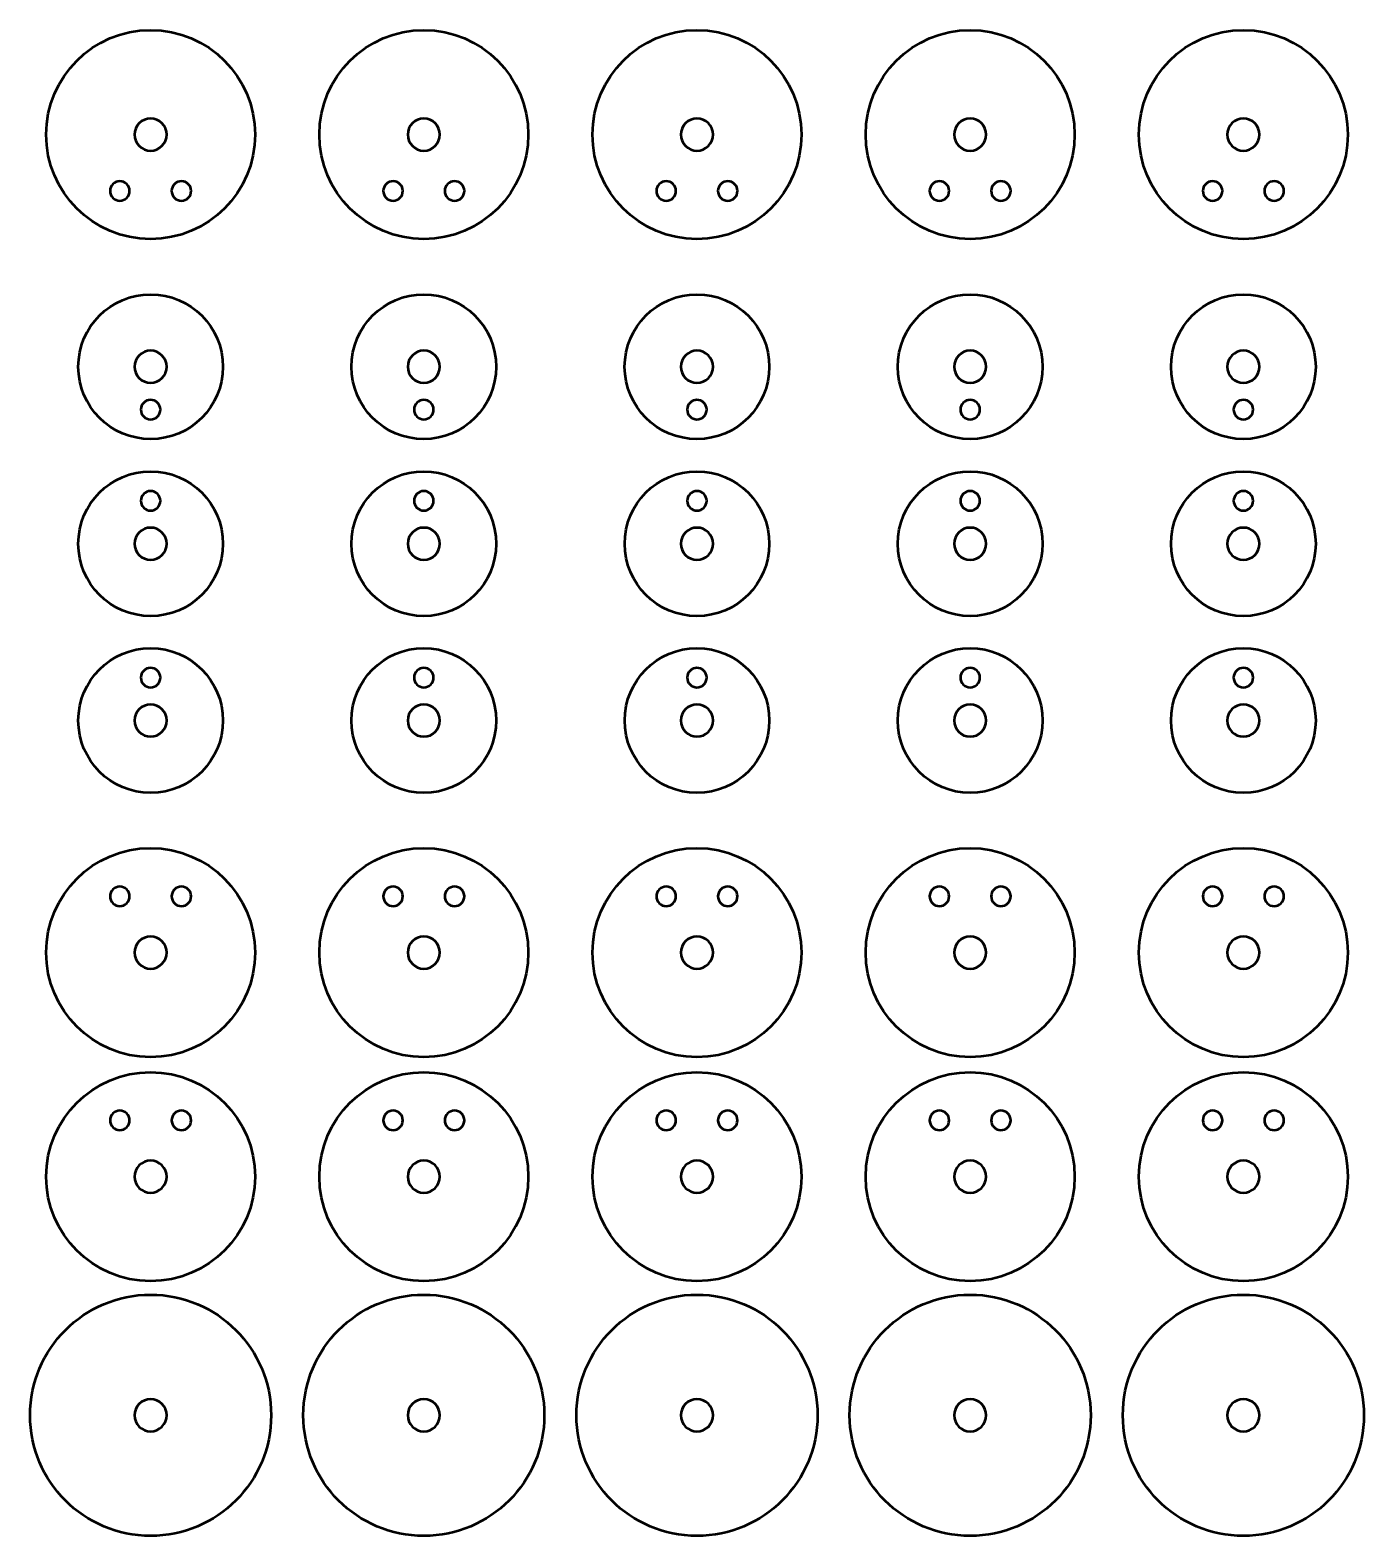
# Model space of a CAD drawing. Header units: inches. Extents: x 1117 to 1992, y -2324 to -585.
# Drawn here: x 1619.5 to 1702.5, y -1259.5 to -1165.9 of the extents above; entities that cross this region are included whole.
import ezdxf

# ---------------------------------------------------------------- set-up
doc = ezdxf.new("R2010")
doc.units = ezdxf.units.IN
doc.header["$MEASUREMENT"] = 0
doc.layers.add('Layer 1', color=7, linetype='Continuous')

# ---------------------------------------------------------------- blocks, each defined once
blk = doc.blocks.new('block 133')
at = {"layer": 'Layer 1', "color": 18, "lineweight": 50, "true_color": 0x010101}
for points in [[(1690.524, -1208.793), (1690.524, -1211.279), (1692.539, -1213.294), (1695.024, -1213.294), (1697.51, -1213.294), (1699.525, -1211.279), (1699.525, -1208.793), (1699.525, -1206.308), (1697.51, -1204.293), (1695.024, -1204.293), (1692.538, -1204.293), (1690.524, -1206.308), (1690.524, -1208.793)], [(1694.024, -1208.793), (1694.024, -1208.241), (1694.472, -1207.793), (1695.024, -1207.793), (1695.577, -1207.793), (1696.024, -1208.241), (1696.024, -1208.793), (1696.024, -1209.346), (1695.577, -1209.794), (1695.024, -1209.794), (1694.472, -1209.794), (1694.024, -1209.346), (1694.024, -1208.793)]]:
    blk.add_open_spline(points, degree=3, knots=[0, 0, 0, 0, 1, 1, 1, 2, 2, 2, 3, 3, 3, 4, 4, 4, 4], dxfattribs=at)
at = {"layer": 'Layer 1', "color": 240, "lineweight": 50, "true_color": 0xec2227}
blk.add_open_spline([(1695.025, -1205.518), (1695.36, -1205.518), (1695.632, -1205.79), (1695.632, -1206.126), (1695.632, -1206.461), (1695.36, -1206.733), (1695.025, -1206.733), (1694.689, -1206.733), (1694.417, -1206.461), (1694.417, -1206.126), (1694.417, -1205.79), (1694.689, -1205.518), (1695.025, -1205.518)], degree=3, knots=[0, 0, 0, 0, 1, 1, 1, 2, 2, 2, 3, 3, 3, 4, 4, 4, 4], dxfattribs=at)
blk = doc.blocks.new('block 134')
at = {"layer": 'Layer 1', "color": 18, "lineweight": 50, "true_color": 0x010101}
for points in [[(1690.524, -1197.798), (1690.524, -1200.284), (1692.539, -1202.298), (1695.024, -1202.298), (1697.51, -1202.298), (1699.525, -1200.284), (1699.525, -1197.798), (1699.525, -1195.313), (1697.51, -1193.298), (1695.024, -1193.298), (1692.538, -1193.298), (1690.524, -1195.313), (1690.524, -1197.798)], [(1694.024, -1197.798), (1694.024, -1197.246), (1694.472, -1196.799), (1695.024, -1196.799), (1695.577, -1196.799), (1696.024, -1197.246), (1696.024, -1197.798), (1696.024, -1198.351), (1695.577, -1198.798), (1695.024, -1198.798), (1694.472, -1198.799), (1694.024, -1198.351), (1694.024, -1197.798)]]:
    blk.add_open_spline(points, degree=3, knots=[0, 0, 0, 0, 1, 1, 1, 2, 2, 2, 3, 3, 3, 4, 4, 4, 4], dxfattribs=at)
at = {"layer": 'Layer 1', "color": 240, "lineweight": 50, "true_color": 0xec2227}
blk.add_open_spline([(1695.025, -1194.523), (1695.36, -1194.523), (1695.632, -1194.795), (1695.632, -1195.131), (1695.632, -1195.466), (1695.36, -1195.738), (1695.025, -1195.738), (1694.689, -1195.738), (1694.417, -1195.466), (1694.417, -1195.131), (1694.417, -1194.795), (1694.689, -1194.523), (1695.025, -1194.523)], degree=3, knots=[0, 0, 0, 0, 1, 1, 1, 2, 2, 2, 3, 3, 3, 4, 4, 4, 4], dxfattribs=at)
blk = doc.blocks.new('block 135')
at = {"layer": 'Layer 1', "color": 18, "lineweight": 50, "true_color": 0x010101}
for points in [[(1688.524, -1223.231), (1688.524, -1226.821), (1691.434, -1229.731), (1695.024, -1229.731), (1698.614, -1229.731), (1701.525, -1226.821), (1701.525, -1223.231), (1701.525, -1219.641), (1698.614, -1216.731), (1695.024, -1216.731), (1691.434, -1216.731), (1688.524, -1219.641), (1688.524, -1223.231)], [(1694.024, -1223.231), (1694.024, -1222.679), (1694.472, -1222.231), (1695.024, -1222.231), (1695.577, -1222.231), (1696.024, -1222.679), (1696.024, -1223.231), (1696.024, -1223.783), (1695.577, -1224.231), (1695.024, -1224.231), (1694.472, -1224.231), (1694.024, -1223.783), (1694.024, -1223.231)]]:
    blk.add_open_spline(points, degree=3, knots=[0, 0, 0, 0, 1, 1, 1, 2, 2, 2, 3, 3, 3, 4, 4, 4, 4], dxfattribs=at)
at = {"layer": 'Layer 1', "color": 240, "lineweight": 50, "true_color": 0xec2227}
for points in [[(1693.11, -1219.122), (1693.446, -1219.122), (1693.717, -1219.394), (1693.717, -1219.729), (1693.717, -1220.065), (1693.446, -1220.337), (1693.11, -1220.337), (1692.775, -1220.337), (1692.503, -1220.065), (1692.503, -1219.729), (1692.503, -1219.394), (1692.775, -1219.122), (1693.11, -1219.122)], [(1696.939, -1219.122), (1697.274, -1219.122), (1697.546, -1219.394), (1697.546, -1219.729), (1697.546, -1220.065), (1697.274, -1220.337), (1696.939, -1220.337), (1696.603, -1220.337), (1696.331, -1220.065), (1696.331, -1219.729), (1696.331, -1219.394), (1696.603, -1219.122), (1696.939, -1219.122)]]:
    blk.add_open_spline(points, degree=3, knots=[0, 0, 0, 0, 1, 1, 1, 2, 2, 2, 3, 3, 3, 4, 4, 4, 4], dxfattribs=at)
blk = doc.blocks.new('block 136')
at = {"layer": 'Layer 1', "color": 18, "lineweight": 50, "true_color": 0x010101}
for points in [[(1688.524, -1237.166), (1688.524, -1240.756), (1691.434, -1243.666), (1695.024, -1243.666), (1698.614, -1243.666), (1701.525, -1240.756), (1701.525, -1237.166), (1701.525, -1233.576), (1698.614, -1230.665), (1695.024, -1230.665), (1691.434, -1230.665), (1688.524, -1233.576), (1688.524, -1237.166)], [(1694.024, -1237.166), (1694.024, -1236.614), (1694.472, -1236.166), (1695.024, -1236.166), (1695.577, -1236.166), (1696.024, -1236.614), (1696.024, -1237.166), (1696.024, -1237.718), (1695.577, -1238.166), (1695.024, -1238.166), (1694.472, -1238.166), (1694.024, -1237.718), (1694.024, -1237.166)]]:
    blk.add_open_spline(points, degree=3, knots=[0, 0, 0, 0, 1, 1, 1, 2, 2, 2, 3, 3, 3, 4, 4, 4, 4], dxfattribs=at)
at = {"layer": 'Layer 1', "color": 240, "lineweight": 50, "true_color": 0xec2227}
for points in [[(1693.11, -1233.057), (1693.446, -1233.057), (1693.717, -1233.329), (1693.717, -1233.664), (1693.717, -1233.999), (1693.446, -1234.272), (1693.11, -1234.272), (1692.775, -1234.272), (1692.503, -1233.999), (1692.503, -1233.664), (1692.503, -1233.329), (1692.775, -1233.057), (1693.11, -1233.057)], [(1696.939, -1233.057), (1697.274, -1233.057), (1697.546, -1233.329), (1697.546, -1233.664), (1697.546, -1233.999), (1697.274, -1234.272), (1696.939, -1234.272), (1696.603, -1234.272), (1696.331, -1233.999), (1696.331, -1233.664), (1696.331, -1233.329), (1696.603, -1233.057), (1696.939, -1233.057)]]:
    blk.add_open_spline(points, degree=3, knots=[0, 0, 0, 0, 1, 1, 1, 2, 2, 2, 3, 3, 3, 4, 4, 4, 4], dxfattribs=at)
blk = doc.blocks.new('block 137')
at = {"layer": 'Layer 1', "color": 18, "lineweight": 50, "true_color": 0x010101}
for points in [[(1695.024, -1191.289), (1697.51, -1191.289), (1699.525, -1189.275), (1699.525, -1186.789), (1699.525, -1184.303), (1697.51, -1182.289), (1695.024, -1182.289), (1692.538, -1182.289), (1690.524, -1184.303), (1690.524, -1186.789), (1690.524, -1189.275), (1692.538, -1191.289), (1695.024, -1191.289)], [(1695.024, -1185.788), (1695.577, -1185.788), (1696.024, -1186.237), (1696.024, -1186.789), (1696.024, -1187.341), (1695.577, -1187.788), (1695.024, -1187.788), (1694.472, -1187.788), (1694.024, -1187.341), (1694.024, -1186.789), (1694.024, -1186.237), (1694.472, -1185.788), (1695.024, -1185.788)]]:
    blk.add_open_spline(points, degree=3, knots=[0, 0, 0, 0, 1, 1, 1, 2, 2, 2, 3, 3, 3, 4, 4, 4, 4], dxfattribs=at)
at = {"layer": 'Layer 1', "color": 240, "lineweight": 50, "true_color": 0xec2227}
blk.add_open_spline([(1695.025, -1188.849), (1695.36, -1188.849), (1695.632, -1189.121), (1695.632, -1189.456), (1695.632, -1189.792), (1695.36, -1190.063), (1695.025, -1190.063), (1694.689, -1190.063), (1694.417, -1189.792), (1694.417, -1189.456), (1694.417, -1189.121), (1694.689, -1188.849), (1695.025, -1188.849)], degree=3, knots=[0, 0, 0, 0, 1, 1, 1, 2, 2, 2, 3, 3, 3, 4, 4, 4, 4], dxfattribs=at)
blk = doc.blocks.new('block 138')
at = {"layer": 'Layer 1', "color": 18, "lineweight": 50, "true_color": 0x010101}
for points in [[(1695.024, -1178.851), (1698.614, -1178.851), (1701.525, -1175.942), (1701.525, -1172.351), (1701.525, -1168.761), (1698.614, -1165.851), (1695.024, -1165.851), (1691.434, -1165.851), (1688.524, -1168.762), (1688.524, -1172.351), (1688.524, -1175.942), (1691.434, -1178.851), (1695.024, -1178.851)], [(1695.024, -1171.351), (1695.577, -1171.351), (1696.024, -1171.799), (1696.024, -1172.351), (1696.024, -1172.903), (1695.577, -1173.351), (1695.024, -1173.351), (1694.472, -1173.351), (1694.024, -1172.903), (1694.024, -1172.351), (1694.024, -1171.799), (1694.472, -1171.351), (1695.024, -1171.351)]]:
    blk.add_open_spline(points, degree=3, knots=[0, 0, 0, 0, 1, 1, 1, 2, 2, 2, 3, 3, 3, 4, 4, 4, 4], dxfattribs=at)
at = {"layer": 'Layer 1', "color": 240, "lineweight": 50, "true_color": 0xec2227}
for points in [[(1693.11, -1175.245), (1693.446, -1175.245), (1693.717, -1175.517), (1693.717, -1175.852), (1693.717, -1176.188), (1693.446, -1176.46), (1693.11, -1176.46), (1692.775, -1176.46), (1692.503, -1176.188), (1692.503, -1175.852), (1692.503, -1175.517), (1692.775, -1175.245), (1693.11, -1175.245)], [(1696.939, -1175.245), (1697.274, -1175.245), (1697.546, -1175.517), (1697.546, -1175.852), (1697.546, -1176.188), (1697.274, -1176.46), (1696.939, -1176.46), (1696.603, -1176.46), (1696.331, -1176.188), (1696.331, -1175.852), (1696.331, -1175.517), (1696.603, -1175.245), (1696.939, -1175.245)]]:
    blk.add_open_spline(points, degree=3, knots=[0, 0, 0, 0, 1, 1, 1, 2, 2, 2, 3, 3, 3, 4, 4, 4, 4], dxfattribs=at)
blk = doc.blocks.new('block 140')
at = {"layer": 'Layer 1', "color": 18, "lineweight": 50, "true_color": 0x010101}
for points in [[(1673.524, -1208.793), (1673.524, -1211.279), (1675.539, -1213.294), (1678.024, -1213.294), (1680.51, -1213.294), (1682.525, -1211.279), (1682.525, -1208.793), (1682.525, -1206.308), (1680.51, -1204.293), (1678.024, -1204.293), (1675.539, -1204.293), (1673.524, -1206.308), (1673.524, -1208.793)], [(1677.024, -1208.793), (1677.024, -1208.241), (1677.471, -1207.793), (1678.024, -1207.793), (1678.577, -1207.793), (1679.024, -1208.241), (1679.024, -1208.793), (1679.024, -1209.346), (1678.577, -1209.794), (1678.024, -1209.794), (1677.471, -1209.794), (1677.024, -1209.346), (1677.024, -1208.793)]]:
    blk.add_open_spline(points, degree=3, knots=[0, 0, 0, 0, 1, 1, 1, 2, 2, 2, 3, 3, 3, 4, 4, 4, 4], dxfattribs=at)
at = {"layer": 'Layer 1', "color": 240, "lineweight": 50, "true_color": 0xec2227}
blk.add_open_spline([(1678.024, -1205.518), (1678.36, -1205.518), (1678.632, -1205.79), (1678.632, -1206.126), (1678.632, -1206.461), (1678.36, -1206.733), (1678.024, -1206.733), (1677.689, -1206.733), (1677.417, -1206.461), (1677.417, -1206.126), (1677.417, -1205.79), (1677.689, -1205.518), (1678.024, -1205.518)], degree=3, knots=[0, 0, 0, 0, 1, 1, 1, 2, 2, 2, 3, 3, 3, 4, 4, 4, 4], dxfattribs=at)
blk = doc.blocks.new('block 141')
at = {"layer": 'Layer 1', "color": 18, "lineweight": 50, "true_color": 0x010101}
for points in [[(1673.524, -1197.798), (1673.524, -1200.284), (1675.539, -1202.298), (1678.024, -1202.298), (1680.51, -1202.298), (1682.525, -1200.284), (1682.525, -1197.798), (1682.525, -1195.313), (1680.51, -1193.298), (1678.024, -1193.298), (1675.539, -1193.298), (1673.524, -1195.313), (1673.524, -1197.798)], [(1677.024, -1197.798), (1677.024, -1197.246), (1677.471, -1196.799), (1678.024, -1196.799), (1678.577, -1196.799), (1679.024, -1197.246), (1679.024, -1197.798), (1679.024, -1198.351), (1678.577, -1198.798), (1678.024, -1198.798), (1677.471, -1198.799), (1677.024, -1198.351), (1677.024, -1197.798)]]:
    blk.add_open_spline(points, degree=3, knots=[0, 0, 0, 0, 1, 1, 1, 2, 2, 2, 3, 3, 3, 4, 4, 4, 4], dxfattribs=at)
at = {"layer": 'Layer 1', "color": 240, "lineweight": 50, "true_color": 0xec2227}
blk.add_open_spline([(1678.024, -1194.523), (1678.36, -1194.523), (1678.632, -1194.795), (1678.632, -1195.131), (1678.632, -1195.466), (1678.36, -1195.738), (1678.024, -1195.738), (1677.689, -1195.738), (1677.417, -1195.466), (1677.417, -1195.131), (1677.417, -1194.795), (1677.689, -1194.523), (1678.024, -1194.523)], degree=3, knots=[0, 0, 0, 0, 1, 1, 1, 2, 2, 2, 3, 3, 3, 4, 4, 4, 4], dxfattribs=at)
blk = doc.blocks.new('block 142')
at = {"layer": 'Layer 1', "color": 18, "lineweight": 50, "true_color": 0x010101}
for points in [[(1671.524, -1223.231), (1671.524, -1226.821), (1674.434, -1229.731), (1678.024, -1229.731), (1681.614, -1229.731), (1684.525, -1226.821), (1684.525, -1223.231), (1684.525, -1219.641), (1681.614, -1216.731), (1678.024, -1216.731), (1674.434, -1216.731), (1671.524, -1219.641), (1671.524, -1223.231)], [(1677.024, -1223.231), (1677.024, -1222.679), (1677.471, -1222.231), (1678.024, -1222.231), (1678.577, -1222.231), (1679.024, -1222.679), (1679.024, -1223.231), (1679.024, -1223.783), (1678.577, -1224.231), (1678.024, -1224.231), (1677.471, -1224.231), (1677.024, -1223.783), (1677.024, -1223.231)]]:
    blk.add_open_spline(points, degree=3, knots=[0, 0, 0, 0, 1, 1, 1, 2, 2, 2, 3, 3, 3, 4, 4, 4, 4], dxfattribs=at)
at = {"layer": 'Layer 1', "color": 240, "lineweight": 50, "true_color": 0xec2227}
for points in [[(1676.11, -1219.122), (1676.446, -1219.122), (1676.718, -1219.394), (1676.718, -1219.729), (1676.718, -1220.065), (1676.446, -1220.337), (1676.11, -1220.337), (1675.775, -1220.337), (1675.503, -1220.065), (1675.503, -1219.729), (1675.503, -1219.394), (1675.775, -1219.122), (1676.11, -1219.122)], [(1679.938, -1219.122), (1680.274, -1219.122), (1680.545, -1219.394), (1680.545, -1219.729), (1680.545, -1220.065), (1680.274, -1220.337), (1679.938, -1220.337), (1679.603, -1220.337), (1679.331, -1220.065), (1679.331, -1219.729), (1679.331, -1219.394), (1679.603, -1219.122), (1679.938, -1219.122)]]:
    blk.add_open_spline(points, degree=3, knots=[0, 0, 0, 0, 1, 1, 1, 2, 2, 2, 3, 3, 3, 4, 4, 4, 4], dxfattribs=at)
blk = doc.blocks.new('block 143')
at = {"layer": 'Layer 1', "color": 18, "lineweight": 50, "true_color": 0x010101}
for points in [[(1671.524, -1237.166), (1671.524, -1240.756), (1674.434, -1243.666), (1678.024, -1243.666), (1681.614, -1243.666), (1684.525, -1240.756), (1684.525, -1237.166), (1684.525, -1233.576), (1681.614, -1230.665), (1678.024, -1230.665), (1674.434, -1230.665), (1671.524, -1233.576), (1671.524, -1237.166)], [(1677.024, -1237.166), (1677.024, -1236.614), (1677.471, -1236.166), (1678.024, -1236.166), (1678.577, -1236.166), (1679.024, -1236.614), (1679.024, -1237.166), (1679.024, -1237.718), (1678.577, -1238.166), (1678.024, -1238.166), (1677.471, -1238.166), (1677.024, -1237.718), (1677.024, -1237.166)]]:
    blk.add_open_spline(points, degree=3, knots=[0, 0, 0, 0, 1, 1, 1, 2, 2, 2, 3, 3, 3, 4, 4, 4, 4], dxfattribs=at)
at = {"layer": 'Layer 1', "color": 240, "lineweight": 50, "true_color": 0xec2227}
for points in [[(1676.11, -1233.057), (1676.446, -1233.057), (1676.718, -1233.329), (1676.718, -1233.664), (1676.718, -1233.999), (1676.446, -1234.272), (1676.11, -1234.272), (1675.775, -1234.272), (1675.503, -1233.999), (1675.503, -1233.664), (1675.503, -1233.329), (1675.775, -1233.057), (1676.11, -1233.057)], [(1679.938, -1233.057), (1680.274, -1233.057), (1680.545, -1233.329), (1680.545, -1233.664), (1680.545, -1233.999), (1680.274, -1234.272), (1679.938, -1234.272), (1679.603, -1234.272), (1679.331, -1233.999), (1679.331, -1233.664), (1679.331, -1233.329), (1679.603, -1233.057), (1679.938, -1233.057)]]:
    blk.add_open_spline(points, degree=3, knots=[0, 0, 0, 0, 1, 1, 1, 2, 2, 2, 3, 3, 3, 4, 4, 4, 4], dxfattribs=at)
blk = doc.blocks.new('block 144')
at = {"layer": 'Layer 1', "color": 18, "lineweight": 50, "true_color": 0x010101}
for points in [[(1678.024, -1191.289), (1680.51, -1191.289), (1682.525, -1189.275), (1682.525, -1186.789), (1682.525, -1184.303), (1680.51, -1182.289), (1678.024, -1182.289), (1675.539, -1182.289), (1673.524, -1184.303), (1673.524, -1186.789), (1673.524, -1189.275), (1675.539, -1191.289), (1678.024, -1191.289)], [(1678.024, -1185.788), (1678.577, -1185.788), (1679.024, -1186.237), (1679.024, -1186.789), (1679.024, -1187.341), (1678.577, -1187.788), (1678.024, -1187.788), (1677.471, -1187.788), (1677.024, -1187.341), (1677.024, -1186.789), (1677.024, -1186.237), (1677.471, -1185.788), (1678.024, -1185.788)]]:
    blk.add_open_spline(points, degree=3, knots=[0, 0, 0, 0, 1, 1, 1, 2, 2, 2, 3, 3, 3, 4, 4, 4, 4], dxfattribs=at)
at = {"layer": 'Layer 1', "color": 240, "lineweight": 50, "true_color": 0xec2227}
blk.add_open_spline([(1678.024, -1188.849), (1678.36, -1188.849), (1678.632, -1189.121), (1678.632, -1189.456), (1678.632, -1189.792), (1678.36, -1190.063), (1678.024, -1190.063), (1677.689, -1190.063), (1677.417, -1189.792), (1677.417, -1189.456), (1677.417, -1189.121), (1677.689, -1188.849), (1678.024, -1188.849)], degree=3, knots=[0, 0, 0, 0, 1, 1, 1, 2, 2, 2, 3, 3, 3, 4, 4, 4, 4], dxfattribs=at)
blk = doc.blocks.new('block 145')
at = {"layer": 'Layer 1', "color": 18, "lineweight": 50, "true_color": 0x010101}
for points in [[(1678.024, -1178.851), (1681.614, -1178.851), (1684.525, -1175.942), (1684.525, -1172.351), (1684.525, -1168.761), (1681.614, -1165.851), (1678.024, -1165.851), (1674.434, -1165.851), (1671.525, -1168.762), (1671.525, -1172.351), (1671.524, -1175.942), (1674.434, -1178.851), (1678.024, -1178.851)], [(1678.024, -1171.351), (1678.577, -1171.351), (1679.024, -1171.799), (1679.024, -1172.351), (1679.024, -1172.903), (1678.577, -1173.351), (1678.024, -1173.351), (1677.471, -1173.351), (1677.024, -1172.903), (1677.024, -1172.351), (1677.024, -1171.799), (1677.471, -1171.351), (1678.024, -1171.351)]]:
    blk.add_open_spline(points, degree=3, knots=[0, 0, 0, 0, 1, 1, 1, 2, 2, 2, 3, 3, 3, 4, 4, 4, 4], dxfattribs=at)
at = {"layer": 'Layer 1', "color": 240, "lineweight": 50, "true_color": 0xec2227}
for points in [[(1676.11, -1175.245), (1676.446, -1175.245), (1676.718, -1175.517), (1676.718, -1175.852), (1676.718, -1176.188), (1676.446, -1176.46), (1676.11, -1176.46), (1675.775, -1176.46), (1675.503, -1176.188), (1675.503, -1175.852), (1675.503, -1175.517), (1675.775, -1175.245), (1676.11, -1175.245)], [(1679.938, -1175.245), (1680.274, -1175.245), (1680.545, -1175.517), (1680.545, -1175.852), (1680.545, -1176.188), (1680.274, -1176.46), (1679.938, -1176.46), (1679.603, -1176.46), (1679.331, -1176.188), (1679.331, -1175.852), (1679.331, -1175.517), (1679.603, -1175.245), (1679.938, -1175.245)]]:
    blk.add_open_spline(points, degree=3, knots=[0, 0, 0, 0, 1, 1, 1, 2, 2, 2, 3, 3, 3, 4, 4, 4, 4], dxfattribs=at)
blk = doc.blocks.new('block 147')
at = {"layer": 'Layer 1', "color": 18, "lineweight": 50, "true_color": 0x010101}
for points in [[(1656.524, -1208.793), (1656.524, -1211.279), (1658.538, -1213.294), (1661.024, -1213.294), (1663.509, -1213.294), (1665.524, -1211.279), (1665.524, -1208.793), (1665.524, -1206.308), (1663.509, -1204.293), (1661.024, -1204.293), (1658.538, -1204.293), (1656.524, -1206.308), (1656.524, -1208.793)], [(1660.023, -1208.793), (1660.023, -1208.241), (1660.471, -1207.793), (1661.023, -1207.793), (1661.576, -1207.793), (1662.024, -1208.241), (1662.024, -1208.793), (1662.024, -1209.346), (1661.576, -1209.794), (1661.023, -1209.794), (1660.471, -1209.794), (1660.023, -1209.346), (1660.023, -1208.793)]]:
    blk.add_open_spline(points, degree=3, knots=[0, 0, 0, 0, 1, 1, 1, 2, 2, 2, 3, 3, 3, 4, 4, 4, 4], dxfattribs=at)
at = {"layer": 'Layer 1', "color": 240, "lineweight": 50, "true_color": 0xec2227}
blk.add_open_spline([(1661.024, -1205.518), (1661.359, -1205.518), (1661.632, -1205.79), (1661.632, -1206.126), (1661.632, -1206.461), (1661.359, -1206.733), (1661.024, -1206.733), (1660.689, -1206.733), (1660.416, -1206.461), (1660.416, -1206.126), (1660.416, -1205.79), (1660.689, -1205.518), (1661.024, -1205.518)], degree=3, knots=[0, 0, 0, 0, 1, 1, 1, 2, 2, 2, 3, 3, 3, 4, 4, 4, 4], dxfattribs=at)
blk = doc.blocks.new('block 148')
at = {"layer": 'Layer 1', "color": 18, "lineweight": 50, "true_color": 0x010101}
for points in [[(1656.524, -1197.798), (1656.524, -1200.284), (1658.538, -1202.298), (1661.024, -1202.298), (1663.509, -1202.298), (1665.524, -1200.284), (1665.524, -1197.798), (1665.524, -1195.313), (1663.509, -1193.298), (1661.024, -1193.298), (1658.538, -1193.298), (1656.524, -1195.313), (1656.524, -1197.798)], [(1660.023, -1197.798), (1660.023, -1197.246), (1660.471, -1196.799), (1661.023, -1196.799), (1661.576, -1196.799), (1662.024, -1197.246), (1662.024, -1197.798), (1662.024, -1198.351), (1661.576, -1198.798), (1661.023, -1198.798), (1660.471, -1198.799), (1660.023, -1198.351), (1660.023, -1197.798)]]:
    blk.add_open_spline(points, degree=3, knots=[0, 0, 0, 0, 1, 1, 1, 2, 2, 2, 3, 3, 3, 4, 4, 4, 4], dxfattribs=at)
at = {"layer": 'Layer 1', "color": 240, "lineweight": 50, "true_color": 0xec2227}
blk.add_open_spline([(1661.024, -1194.523), (1661.359, -1194.523), (1661.632, -1194.795), (1661.632, -1195.131), (1661.632, -1195.466), (1661.359, -1195.738), (1661.024, -1195.738), (1660.689, -1195.738), (1660.416, -1195.466), (1660.416, -1195.131), (1660.416, -1194.795), (1660.689, -1194.523), (1661.024, -1194.523)], degree=3, knots=[0, 0, 0, 0, 1, 1, 1, 2, 2, 2, 3, 3, 3, 4, 4, 4, 4], dxfattribs=at)
blk = doc.blocks.new('block 149')
at = {"layer": 'Layer 1', "color": 18, "lineweight": 50, "true_color": 0x010101}
for points in [[(1654.524, -1223.231), (1654.524, -1226.821), (1657.434, -1229.731), (1661.024, -1229.731), (1664.614, -1229.731), (1667.524, -1226.821), (1667.524, -1223.231), (1667.524, -1219.641), (1664.614, -1216.731), (1661.024, -1216.731), (1657.434, -1216.731), (1654.524, -1219.641), (1654.524, -1223.231)], [(1660.023, -1223.231), (1660.023, -1222.679), (1660.471, -1222.231), (1661.023, -1222.231), (1661.576, -1222.231), (1662.024, -1222.679), (1662.024, -1223.231), (1662.024, -1223.783), (1661.576, -1224.231), (1661.023, -1224.231), (1660.471, -1224.231), (1660.023, -1223.783), (1660.023, -1223.231)]]:
    blk.add_open_spline(points, degree=3, knots=[0, 0, 0, 0, 1, 1, 1, 2, 2, 2, 3, 3, 3, 4, 4, 4, 4], dxfattribs=at)
at = {"layer": 'Layer 1', "color": 240, "lineweight": 50, "true_color": 0xec2227}
for points in [[(1659.11, -1219.122), (1659.445, -1219.122), (1659.717, -1219.394), (1659.717, -1219.729), (1659.717, -1220.065), (1659.445, -1220.337), (1659.11, -1220.337), (1658.774, -1220.337), (1658.502, -1220.065), (1658.502, -1219.729), (1658.502, -1219.394), (1658.774, -1219.122), (1659.11, -1219.122)], [(1662.938, -1219.122), (1663.274, -1219.122), (1663.546, -1219.394), (1663.546, -1219.729), (1663.546, -1220.065), (1663.274, -1220.337), (1662.938, -1220.337), (1662.603, -1220.337), (1662.331, -1220.065), (1662.331, -1219.729), (1662.331, -1219.394), (1662.603, -1219.122), (1662.938, -1219.122)]]:
    blk.add_open_spline(points, degree=3, knots=[0, 0, 0, 0, 1, 1, 1, 2, 2, 2, 3, 3, 3, 4, 4, 4, 4], dxfattribs=at)
blk = doc.blocks.new('block 150')
at = {"layer": 'Layer 1', "color": 18, "lineweight": 50, "true_color": 0x010101}
for points in [[(1654.524, -1237.166), (1654.524, -1240.756), (1657.434, -1243.666), (1661.024, -1243.666), (1664.614, -1243.666), (1667.524, -1240.756), (1667.524, -1237.166), (1667.524, -1233.576), (1664.614, -1230.665), (1661.024, -1230.665), (1657.434, -1230.665), (1654.524, -1233.576), (1654.524, -1237.166)], [(1660.023, -1237.166), (1660.023, -1236.614), (1660.471, -1236.166), (1661.023, -1236.166), (1661.576, -1236.166), (1662.024, -1236.614), (1662.024, -1237.166), (1662.024, -1237.718), (1661.576, -1238.166), (1661.023, -1238.166), (1660.471, -1238.166), (1660.023, -1237.718), (1660.023, -1237.166)]]:
    blk.add_open_spline(points, degree=3, knots=[0, 0, 0, 0, 1, 1, 1, 2, 2, 2, 3, 3, 3, 4, 4, 4, 4], dxfattribs=at)
at = {"layer": 'Layer 1', "color": 240, "lineweight": 50, "true_color": 0xec2227}
for points in [[(1659.11, -1233.057), (1659.445, -1233.057), (1659.717, -1233.329), (1659.717, -1233.664), (1659.717, -1233.999), (1659.445, -1234.272), (1659.11, -1234.272), (1658.774, -1234.272), (1658.502, -1233.999), (1658.502, -1233.664), (1658.502, -1233.329), (1658.774, -1233.057), (1659.11, -1233.057)], [(1662.938, -1233.057), (1663.274, -1233.057), (1663.546, -1233.329), (1663.546, -1233.664), (1663.546, -1233.999), (1663.274, -1234.272), (1662.938, -1234.272), (1662.603, -1234.272), (1662.331, -1233.999), (1662.331, -1233.664), (1662.331, -1233.329), (1662.603, -1233.057), (1662.938, -1233.057)]]:
    blk.add_open_spline(points, degree=3, knots=[0, 0, 0, 0, 1, 1, 1, 2, 2, 2, 3, 3, 3, 4, 4, 4, 4], dxfattribs=at)
blk = doc.blocks.new('block 151')
at = {"layer": 'Layer 1', "color": 18, "lineweight": 50, "true_color": 0x010101}
for points in [[(1661.023, -1191.289), (1663.509, -1191.289), (1665.524, -1189.275), (1665.524, -1186.789), (1665.524, -1184.303), (1663.509, -1182.289), (1661.023, -1182.289), (1658.538, -1182.289), (1656.523, -1184.303), (1656.523, -1186.789), (1656.524, -1189.275), (1658.538, -1191.289), (1661.023, -1191.289)], [(1661.023, -1185.788), (1661.576, -1185.788), (1662.024, -1186.237), (1662.024, -1186.789), (1662.024, -1187.341), (1661.576, -1187.788), (1661.023, -1187.788), (1660.471, -1187.788), (1660.023, -1187.341), (1660.023, -1186.789), (1660.023, -1186.237), (1660.471, -1185.788), (1661.023, -1185.788)]]:
    blk.add_open_spline(points, degree=3, knots=[0, 0, 0, 0, 1, 1, 1, 2, 2, 2, 3, 3, 3, 4, 4, 4, 4], dxfattribs=at)
at = {"layer": 'Layer 1', "color": 240, "lineweight": 50, "true_color": 0xec2227}
blk.add_open_spline([(1661.024, -1188.849), (1661.359, -1188.849), (1661.632, -1189.121), (1661.632, -1189.456), (1661.632, -1189.792), (1661.359, -1190.063), (1661.024, -1190.063), (1660.689, -1190.063), (1660.416, -1189.792), (1660.416, -1189.456), (1660.416, -1189.121), (1660.689, -1188.849), (1661.024, -1188.849)], degree=3, knots=[0, 0, 0, 0, 1, 1, 1, 2, 2, 2, 3, 3, 3, 4, 4, 4, 4], dxfattribs=at)
blk = doc.blocks.new('block 152')
at = {"layer": 'Layer 1', "color": 18, "lineweight": 50, "true_color": 0x010101}
for points in [[(1661.023, -1178.851), (1664.614, -1178.851), (1667.524, -1175.942), (1667.524, -1172.351), (1667.524, -1168.761), (1664.614, -1165.851), (1661.023, -1165.851), (1657.433, -1165.851), (1654.524, -1168.762), (1654.524, -1172.351), (1654.524, -1175.942), (1657.434, -1178.851), (1661.023, -1178.851)], [(1661.023, -1171.351), (1661.576, -1171.351), (1662.024, -1171.799), (1662.024, -1172.351), (1662.024, -1172.903), (1661.576, -1173.351), (1661.023, -1173.351), (1660.471, -1173.351), (1660.023, -1172.903), (1660.023, -1172.351), (1660.023, -1171.799), (1660.471, -1171.351), (1661.023, -1171.351)]]:
    blk.add_open_spline(points, degree=3, knots=[0, 0, 0, 0, 1, 1, 1, 2, 2, 2, 3, 3, 3, 4, 4, 4, 4], dxfattribs=at)
at = {"layer": 'Layer 1', "color": 240, "lineweight": 50, "true_color": 0xec2227}
for points in [[(1659.11, -1175.245), (1659.445, -1175.245), (1659.717, -1175.517), (1659.717, -1175.852), (1659.717, -1176.188), (1659.445, -1176.46), (1659.11, -1176.46), (1658.774, -1176.46), (1658.502, -1176.188), (1658.502, -1175.852), (1658.502, -1175.517), (1658.774, -1175.245), (1659.11, -1175.245)], [(1662.938, -1175.245), (1663.274, -1175.245), (1663.546, -1175.517), (1663.546, -1175.852), (1663.546, -1176.188), (1663.274, -1176.46), (1662.938, -1176.46), (1662.603, -1176.46), (1662.331, -1176.188), (1662.331, -1175.852), (1662.331, -1175.517), (1662.603, -1175.245), (1662.938, -1175.245)]]:
    blk.add_open_spline(points, degree=3, knots=[0, 0, 0, 0, 1, 1, 1, 2, 2, 2, 3, 3, 3, 4, 4, 4, 4], dxfattribs=at)
blk = doc.blocks.new('block 154')
at = {"layer": 'Layer 1', "color": 18, "lineweight": 50, "true_color": 0x010101}
for points in [[(1639.523, -1208.793), (1639.523, -1211.279), (1641.538, -1213.294), (1644.024, -1213.294), (1646.51, -1213.294), (1648.524, -1211.279), (1648.524, -1208.793), (1648.524, -1206.308), (1646.51, -1204.293), (1644.024, -1204.293), (1641.538, -1204.293), (1639.523, -1206.308), (1639.523, -1208.793)], [(1643.024, -1208.793), (1643.024, -1208.241), (1643.471, -1207.793), (1644.024, -1207.793), (1644.577, -1207.793), (1645.024, -1208.241), (1645.024, -1208.793), (1645.024, -1209.346), (1644.577, -1209.794), (1644.024, -1209.794), (1643.471, -1209.794), (1643.024, -1209.346), (1643.024, -1208.793)]]:
    blk.add_open_spline(points, degree=3, knots=[0, 0, 0, 0, 1, 1, 1, 2, 2, 2, 3, 3, 3, 4, 4, 4, 4], dxfattribs=at)
at = {"layer": 'Layer 1', "color": 240, "lineweight": 50, "true_color": 0xec2227}
blk.add_open_spline([(1644.024, -1205.518), (1644.36, -1205.518), (1644.631, -1205.79), (1644.631, -1206.126), (1644.631, -1206.461), (1644.36, -1206.733), (1644.024, -1206.733), (1643.688, -1206.733), (1643.416, -1206.461), (1643.416, -1206.126), (1643.416, -1205.79), (1643.688, -1205.518), (1644.024, -1205.518)], degree=3, knots=[0, 0, 0, 0, 1, 1, 1, 2, 2, 2, 3, 3, 3, 4, 4, 4, 4], dxfattribs=at)
blk = doc.blocks.new('block 155')
at = {"layer": 'Layer 1', "color": 18, "lineweight": 50, "true_color": 0x010101}
for points in [[(1639.523, -1197.798), (1639.523, -1200.284), (1641.538, -1202.298), (1644.024, -1202.298), (1646.51, -1202.298), (1648.524, -1200.284), (1648.524, -1197.798), (1648.524, -1195.313), (1646.51, -1193.298), (1644.024, -1193.298), (1641.538, -1193.298), (1639.523, -1195.313), (1639.523, -1197.798)], [(1643.024, -1197.798), (1643.024, -1197.246), (1643.471, -1196.799), (1644.024, -1196.799), (1644.577, -1196.799), (1645.024, -1197.246), (1645.024, -1197.798), (1645.024, -1198.351), (1644.577, -1198.798), (1644.024, -1198.798), (1643.471, -1198.799), (1643.024, -1198.351), (1643.024, -1197.798)]]:
    blk.add_open_spline(points, degree=3, knots=[0, 0, 0, 0, 1, 1, 1, 2, 2, 2, 3, 3, 3, 4, 4, 4, 4], dxfattribs=at)
at = {"layer": 'Layer 1', "color": 240, "lineweight": 50, "true_color": 0xec2227}
blk.add_open_spline([(1644.024, -1194.523), (1644.36, -1194.523), (1644.631, -1194.795), (1644.631, -1195.131), (1644.631, -1195.466), (1644.36, -1195.738), (1644.024, -1195.738), (1643.688, -1195.738), (1643.416, -1195.466), (1643.416, -1195.131), (1643.416, -1194.795), (1643.688, -1194.523), (1644.024, -1194.523)], degree=3, knots=[0, 0, 0, 0, 1, 1, 1, 2, 2, 2, 3, 3, 3, 4, 4, 4, 4], dxfattribs=at)
blk = doc.blocks.new('block 156')
at = {"layer": 'Layer 1', "color": 18, "lineweight": 50, "true_color": 0x010101}
for points in [[(1637.524, -1223.231), (1637.524, -1226.821), (1640.434, -1229.731), (1644.024, -1229.731), (1647.614, -1229.731), (1650.525, -1226.821), (1650.525, -1223.231), (1650.525, -1219.641), (1647.614, -1216.731), (1644.024, -1216.731), (1640.434, -1216.731), (1637.524, -1219.641), (1637.524, -1223.231)], [(1643.024, -1223.231), (1643.024, -1222.679), (1643.471, -1222.231), (1644.024, -1222.231), (1644.577, -1222.231), (1645.024, -1222.679), (1645.024, -1223.231), (1645.024, -1223.783), (1644.577, -1224.231), (1644.024, -1224.231), (1643.471, -1224.231), (1643.024, -1223.783), (1643.024, -1223.231)]]:
    blk.add_open_spline(points, degree=3, knots=[0, 0, 0, 0, 1, 1, 1, 2, 2, 2, 3, 3, 3, 4, 4, 4, 4], dxfattribs=at)
at = {"layer": 'Layer 1', "color": 240, "lineweight": 50, "true_color": 0xec2227}
for points in [[(1642.11, -1219.122), (1642.445, -1219.122), (1642.717, -1219.394), (1642.717, -1219.729), (1642.717, -1220.065), (1642.445, -1220.337), (1642.11, -1220.337), (1641.774, -1220.337), (1641.502, -1220.065), (1641.502, -1219.729), (1641.502, -1219.394), (1641.774, -1219.122), (1642.11, -1219.122)], [(1645.938, -1219.122), (1646.274, -1219.122), (1646.546, -1219.394), (1646.546, -1219.729), (1646.546, -1220.065), (1646.274, -1220.337), (1645.938, -1220.337), (1645.603, -1220.337), (1645.33, -1220.065), (1645.33, -1219.729), (1645.33, -1219.394), (1645.603, -1219.122), (1645.938, -1219.122)]]:
    blk.add_open_spline(points, degree=3, knots=[0, 0, 0, 0, 1, 1, 1, 2, 2, 2, 3, 3, 3, 4, 4, 4, 4], dxfattribs=at)
blk = doc.blocks.new('block 157')
at = {"layer": 'Layer 1', "color": 18, "lineweight": 50, "true_color": 0x010101}
for points in [[(1637.524, -1237.166), (1637.524, -1240.756), (1640.434, -1243.666), (1644.024, -1243.666), (1647.614, -1243.666), (1650.525, -1240.756), (1650.525, -1237.166), (1650.525, -1233.576), (1647.614, -1230.665), (1644.024, -1230.665), (1640.434, -1230.665), (1637.524, -1233.576), (1637.524, -1237.166)], [(1643.024, -1237.166), (1643.024, -1236.614), (1643.471, -1236.166), (1644.024, -1236.166), (1644.577, -1236.166), (1645.024, -1236.614), (1645.024, -1237.166), (1645.024, -1237.718), (1644.577, -1238.166), (1644.024, -1238.166), (1643.471, -1238.166), (1643.024, -1237.718), (1643.024, -1237.166)]]:
    blk.add_open_spline(points, degree=3, knots=[0, 0, 0, 0, 1, 1, 1, 2, 2, 2, 3, 3, 3, 4, 4, 4, 4], dxfattribs=at)
at = {"layer": 'Layer 1', "color": 240, "lineweight": 50, "true_color": 0xec2227}
for points in [[(1642.11, -1233.057), (1642.445, -1233.057), (1642.717, -1233.329), (1642.717, -1233.664), (1642.717, -1233.999), (1642.445, -1234.272), (1642.11, -1234.272), (1641.774, -1234.272), (1641.502, -1233.999), (1641.502, -1233.664), (1641.502, -1233.329), (1641.774, -1233.057), (1642.11, -1233.057)], [(1645.938, -1233.057), (1646.274, -1233.057), (1646.546, -1233.329), (1646.546, -1233.664), (1646.546, -1233.999), (1646.274, -1234.272), (1645.938, -1234.272), (1645.603, -1234.272), (1645.33, -1233.999), (1645.33, -1233.664), (1645.33, -1233.329), (1645.603, -1233.057), (1645.938, -1233.057)]]:
    blk.add_open_spline(points, degree=3, knots=[0, 0, 0, 0, 1, 1, 1, 2, 2, 2, 3, 3, 3, 4, 4, 4, 4], dxfattribs=at)
blk = doc.blocks.new('block 158')
at = {"layer": 'Layer 1', "color": 18, "lineweight": 50, "true_color": 0x010101}
for points in [[(1644.024, -1191.289), (1646.51, -1191.289), (1648.524, -1189.275), (1648.524, -1186.789), (1648.524, -1184.303), (1646.51, -1182.289), (1644.024, -1182.289), (1641.538, -1182.289), (1639.523, -1184.303), (1639.523, -1186.789), (1639.523, -1189.275), (1641.538, -1191.289), (1644.024, -1191.289)], [(1644.024, -1185.788), (1644.577, -1185.788), (1645.024, -1186.237), (1645.024, -1186.789), (1645.024, -1187.341), (1644.577, -1187.788), (1644.024, -1187.788), (1643.471, -1187.788), (1643.024, -1187.341), (1643.024, -1186.789), (1643.024, -1186.237), (1643.471, -1185.788), (1644.024, -1185.788)]]:
    blk.add_open_spline(points, degree=3, knots=[0, 0, 0, 0, 1, 1, 1, 2, 2, 2, 3, 3, 3, 4, 4, 4, 4], dxfattribs=at)
at = {"layer": 'Layer 1', "color": 240, "lineweight": 50, "true_color": 0xec2227}
blk.add_open_spline([(1644.024, -1188.849), (1644.36, -1188.849), (1644.631, -1189.121), (1644.631, -1189.456), (1644.631, -1189.792), (1644.36, -1190.063), (1644.024, -1190.063), (1643.688, -1190.063), (1643.416, -1189.792), (1643.416, -1189.456), (1643.416, -1189.121), (1643.688, -1188.849), (1644.024, -1188.849)], degree=3, knots=[0, 0, 0, 0, 1, 1, 1, 2, 2, 2, 3, 3, 3, 4, 4, 4, 4], dxfattribs=at)
blk = doc.blocks.new('block 159')
at = {"layer": 'Layer 1', "color": 18, "lineweight": 50, "true_color": 0x010101}
for points in [[(1644.024, -1178.851), (1647.614, -1178.851), (1650.525, -1175.942), (1650.525, -1172.351), (1650.525, -1168.761), (1647.614, -1165.851), (1644.024, -1165.851), (1640.434, -1165.851), (1637.524, -1168.762), (1637.524, -1172.351), (1637.524, -1175.942), (1640.434, -1178.851), (1644.024, -1178.851)], [(1644.024, -1171.351), (1644.577, -1171.351), (1645.024, -1171.799), (1645.024, -1172.351), (1645.024, -1172.903), (1644.577, -1173.351), (1644.024, -1173.351), (1643.471, -1173.351), (1643.024, -1172.903), (1643.024, -1172.351), (1643.024, -1171.799), (1643.471, -1171.351), (1644.024, -1171.351)]]:
    blk.add_open_spline(points, degree=3, knots=[0, 0, 0, 0, 1, 1, 1, 2, 2, 2, 3, 3, 3, 4, 4, 4, 4], dxfattribs=at)
at = {"layer": 'Layer 1', "color": 240, "lineweight": 50, "true_color": 0xec2227}
for points in [[(1642.11, -1175.245), (1642.445, -1175.245), (1642.717, -1175.517), (1642.717, -1175.852), (1642.717, -1176.188), (1642.445, -1176.46), (1642.11, -1176.46), (1641.774, -1176.46), (1641.502, -1176.188), (1641.502, -1175.852), (1641.502, -1175.517), (1641.774, -1175.245), (1642.11, -1175.245)], [(1645.938, -1175.245), (1646.274, -1175.245), (1646.546, -1175.517), (1646.546, -1175.852), (1646.546, -1176.188), (1646.274, -1176.46), (1645.938, -1176.46), (1645.603, -1176.46), (1645.33, -1176.188), (1645.33, -1175.852), (1645.33, -1175.517), (1645.603, -1175.245), (1645.938, -1175.245)]]:
    blk.add_open_spline(points, degree=3, knots=[0, 0, 0, 0, 1, 1, 1, 2, 2, 2, 3, 3, 3, 4, 4, 4, 4], dxfattribs=at)
blk = doc.blocks.new('block 161')
at = {"layer": 'Layer 1', "color": 18, "lineweight": 50, "true_color": 0x010101}
for points in [[(1622.523, -1208.793), (1622.523, -1211.279), (1624.538, -1213.294), (1627.023, -1213.294), (1629.509, -1213.294), (1631.524, -1211.279), (1631.524, -1208.793), (1631.524, -1206.308), (1629.509, -1204.293), (1627.023, -1204.293), (1624.538, -1204.293), (1622.523, -1206.308), (1622.523, -1208.793)], [(1626.023, -1208.793), (1626.023, -1208.241), (1626.471, -1207.793), (1627.023, -1207.793), (1627.576, -1207.793), (1628.024, -1208.241), (1628.024, -1208.793), (1628.024, -1209.346), (1627.576, -1209.794), (1627.023, -1209.794), (1626.471, -1209.794), (1626.023, -1209.346), (1626.023, -1208.793)]]:
    blk.add_open_spline(points, degree=3, knots=[0, 0, 0, 0, 1, 1, 1, 2, 2, 2, 3, 3, 3, 4, 4, 4, 4], dxfattribs=at)
at = {"layer": 'Layer 1', "color": 240, "lineweight": 50, "true_color": 0xec2227}
blk.add_open_spline([(1627.024, -1205.518), (1627.359, -1205.518), (1627.631, -1205.79), (1627.631, -1206.126), (1627.631, -1206.461), (1627.359, -1206.733), (1627.024, -1206.733), (1626.688, -1206.733), (1626.416, -1206.461), (1626.416, -1206.126), (1626.416, -1205.79), (1626.688, -1205.518), (1627.024, -1205.518)], degree=3, knots=[0, 0, 0, 0, 1, 1, 1, 2, 2, 2, 3, 3, 3, 4, 4, 4, 4], dxfattribs=at)
blk = doc.blocks.new('block 162')
at = {"layer": 'Layer 1', "color": 18, "lineweight": 50, "true_color": 0x010101}
for points in [[(1622.523, -1197.798), (1622.523, -1200.284), (1624.538, -1202.298), (1627.023, -1202.298), (1629.509, -1202.298), (1631.524, -1200.284), (1631.524, -1197.798), (1631.524, -1195.313), (1629.509, -1193.298), (1627.023, -1193.298), (1624.538, -1193.298), (1622.523, -1195.313), (1622.523, -1197.798)], [(1626.023, -1197.798), (1626.023, -1197.246), (1626.471, -1196.799), (1627.023, -1196.799), (1627.576, -1196.799), (1628.024, -1197.246), (1628.024, -1197.798), (1628.024, -1198.351), (1627.576, -1198.798), (1627.023, -1198.798), (1626.471, -1198.799), (1626.023, -1198.351), (1626.023, -1197.798)]]:
    blk.add_open_spline(points, degree=3, knots=[0, 0, 0, 0, 1, 1, 1, 2, 2, 2, 3, 3, 3, 4, 4, 4, 4], dxfattribs=at)
at = {"layer": 'Layer 1', "color": 240, "lineweight": 50, "true_color": 0xec2227}
blk.add_open_spline([(1627.024, -1194.523), (1627.359, -1194.523), (1627.631, -1194.795), (1627.631, -1195.131), (1627.631, -1195.466), (1627.359, -1195.738), (1627.024, -1195.738), (1626.688, -1195.738), (1626.416, -1195.466), (1626.416, -1195.131), (1626.416, -1194.795), (1626.688, -1194.523), (1627.024, -1194.523)], degree=3, knots=[0, 0, 0, 0, 1, 1, 1, 2, 2, 2, 3, 3, 3, 4, 4, 4, 4], dxfattribs=at)
blk = doc.blocks.new('block 163')
at = {"layer": 'Layer 1', "color": 18, "lineweight": 50, "true_color": 0x010101}
for points in [[(1620.524, -1223.231), (1620.524, -1226.821), (1623.433, -1229.731), (1627.023, -1229.731), (1630.614, -1229.731), (1633.524, -1226.821), (1633.524, -1223.231), (1633.524, -1219.641), (1630.614, -1216.731), (1627.023, -1216.731), (1623.434, -1216.731), (1620.524, -1219.641), (1620.524, -1223.231)], [(1626.023, -1223.231), (1626.023, -1222.679), (1626.471, -1222.231), (1627.023, -1222.231), (1627.576, -1222.231), (1628.024, -1222.679), (1628.024, -1223.231), (1628.024, -1223.783), (1627.576, -1224.231), (1627.023, -1224.231), (1626.471, -1224.231), (1626.023, -1223.783), (1626.023, -1223.231)]]:
    blk.add_open_spline(points, degree=3, knots=[0, 0, 0, 0, 1, 1, 1, 2, 2, 2, 3, 3, 3, 4, 4, 4, 4], dxfattribs=at)
at = {"layer": 'Layer 1', "color": 240, "lineweight": 50, "true_color": 0xec2227}
for points in [[(1625.109, -1219.122), (1625.445, -1219.122), (1625.717, -1219.394), (1625.717, -1219.729), (1625.717, -1220.065), (1625.445, -1220.337), (1625.109, -1220.337), (1624.774, -1220.337), (1624.502, -1220.065), (1624.502, -1219.729), (1624.502, -1219.394), (1624.774, -1219.122), (1625.109, -1219.122)], [(1628.938, -1219.122), (1629.274, -1219.122), (1629.545, -1219.394), (1629.545, -1219.729), (1629.545, -1220.065), (1629.274, -1220.337), (1628.938, -1220.337), (1628.602, -1220.337), (1628.33, -1220.065), (1628.33, -1219.729), (1628.33, -1219.394), (1628.602, -1219.122), (1628.938, -1219.122)]]:
    blk.add_open_spline(points, degree=3, knots=[0, 0, 0, 0, 1, 1, 1, 2, 2, 2, 3, 3, 3, 4, 4, 4, 4], dxfattribs=at)
blk = doc.blocks.new('block 164')
at = {"layer": 'Layer 1', "color": 18, "lineweight": 50, "true_color": 0x010101}
for points in [[(1620.524, -1237.166), (1620.524, -1240.756), (1623.433, -1243.666), (1627.023, -1243.666), (1630.614, -1243.666), (1633.524, -1240.756), (1633.524, -1237.166), (1633.524, -1233.576), (1630.614, -1230.665), (1627.023, -1230.665), (1623.434, -1230.665), (1620.524, -1233.576), (1620.524, -1237.166)], [(1626.023, -1237.166), (1626.023, -1236.614), (1626.471, -1236.166), (1627.023, -1236.166), (1627.576, -1236.166), (1628.024, -1236.614), (1628.024, -1237.166), (1628.024, -1237.718), (1627.576, -1238.166), (1627.023, -1238.166), (1626.471, -1238.166), (1626.023, -1237.718), (1626.023, -1237.166)]]:
    blk.add_open_spline(points, degree=3, knots=[0, 0, 0, 0, 1, 1, 1, 2, 2, 2, 3, 3, 3, 4, 4, 4, 4], dxfattribs=at)
at = {"layer": 'Layer 1', "color": 240, "lineweight": 50, "true_color": 0xec2227}
for points in [[(1625.109, -1233.057), (1625.445, -1233.057), (1625.717, -1233.329), (1625.717, -1233.664), (1625.717, -1233.999), (1625.445, -1234.272), (1625.109, -1234.272), (1624.774, -1234.272), (1624.502, -1233.999), (1624.502, -1233.664), (1624.502, -1233.329), (1624.774, -1233.057), (1625.109, -1233.057)], [(1628.938, -1233.057), (1629.274, -1233.057), (1629.545, -1233.329), (1629.545, -1233.664), (1629.545, -1233.999), (1629.274, -1234.272), (1628.938, -1234.272), (1628.602, -1234.272), (1628.33, -1233.999), (1628.33, -1233.664), (1628.33, -1233.329), (1628.602, -1233.057), (1628.938, -1233.057)]]:
    blk.add_open_spline(points, degree=3, knots=[0, 0, 0, 0, 1, 1, 1, 2, 2, 2, 3, 3, 3, 4, 4, 4, 4], dxfattribs=at)
blk = doc.blocks.new('block 165')
at = {"layer": 'Layer 1', "color": 18, "lineweight": 50, "true_color": 0x010101}
for points in [[(1627.023, -1191.289), (1629.509, -1191.289), (1631.524, -1189.275), (1631.524, -1186.789), (1631.524, -1184.303), (1629.509, -1182.289), (1627.023, -1182.289), (1624.538, -1182.289), (1622.523, -1184.303), (1622.523, -1186.789), (1622.523, -1189.275), (1624.538, -1191.289), (1627.023, -1191.289)], [(1627.023, -1185.788), (1627.576, -1185.788), (1628.024, -1186.237), (1628.024, -1186.789), (1628.024, -1187.341), (1627.576, -1187.788), (1627.023, -1187.788), (1626.471, -1187.788), (1626.023, -1187.341), (1626.023, -1186.789), (1626.023, -1186.237), (1626.471, -1185.788), (1627.023, -1185.788)]]:
    blk.add_open_spline(points, degree=3, knots=[0, 0, 0, 0, 1, 1, 1, 2, 2, 2, 3, 3, 3, 4, 4, 4, 4], dxfattribs=at)
at = {"layer": 'Layer 1', "color": 240, "lineweight": 50, "true_color": 0xec2227}
blk.add_open_spline([(1627.024, -1188.849), (1627.359, -1188.849), (1627.631, -1189.121), (1627.631, -1189.456), (1627.631, -1189.792), (1627.359, -1190.063), (1627.024, -1190.063), (1626.688, -1190.063), (1626.416, -1189.792), (1626.416, -1189.456), (1626.416, -1189.121), (1626.688, -1188.849), (1627.024, -1188.849)], degree=3, knots=[0, 0, 0, 0, 1, 1, 1, 2, 2, 2, 3, 3, 3, 4, 4, 4, 4], dxfattribs=at)
blk = doc.blocks.new('block 166')
at = {"layer": 'Layer 1', "color": 18, "lineweight": 50, "true_color": 0x010101}
for points in [[(1627.023, -1178.851), (1630.614, -1178.851), (1633.524, -1175.942), (1633.524, -1172.351), (1633.524, -1168.761), (1630.614, -1165.851), (1627.023, -1165.851), (1623.433, -1165.851), (1620.524, -1168.762), (1620.524, -1172.351), (1620.524, -1175.942), (1623.434, -1178.851), (1627.023, -1178.851)], [(1627.023, -1171.351), (1627.576, -1171.351), (1628.024, -1171.799), (1628.024, -1172.351), (1628.024, -1172.903), (1627.576, -1173.351), (1627.023, -1173.351), (1626.471, -1173.351), (1626.023, -1172.903), (1626.023, -1172.351), (1626.023, -1171.799), (1626.471, -1171.351), (1627.023, -1171.351)]]:
    blk.add_open_spline(points, degree=3, knots=[0, 0, 0, 0, 1, 1, 1, 2, 2, 2, 3, 3, 3, 4, 4, 4, 4], dxfattribs=at)
at = {"layer": 'Layer 1', "color": 240, "lineweight": 50, "true_color": 0xec2227}
for points in [[(1625.109, -1175.245), (1625.445, -1175.245), (1625.717, -1175.517), (1625.717, -1175.852), (1625.717, -1176.188), (1625.445, -1176.46), (1625.109, -1176.46), (1624.774, -1176.46), (1624.502, -1176.188), (1624.502, -1175.852), (1624.502, -1175.517), (1624.774, -1175.245), (1625.109, -1175.245)], [(1628.938, -1175.245), (1629.274, -1175.245), (1629.545, -1175.517), (1629.545, -1175.852), (1629.545, -1176.188), (1629.274, -1176.46), (1628.938, -1176.46), (1628.602, -1176.46), (1628.33, -1176.188), (1628.33, -1175.852), (1628.33, -1175.517), (1628.602, -1175.245), (1628.938, -1175.245)]]:
    blk.add_open_spline(points, degree=3, knots=[0, 0, 0, 0, 1, 1, 1, 2, 2, 2, 3, 3, 3, 4, 4, 4, 4], dxfattribs=at)

msp = doc.modelspace()

# ---------------------------------------------------------------- linework, layer by layer
at = {"layer": 'Layer 1', "color": 18, "lineweight": 50, "true_color": 0x010101}
for points in [[(1619.524, -1252.008), (1619.524, -1256.15), (1622.881, -1259.509), (1627.023, -1259.509), (1631.166, -1259.509), (1634.524, -1256.15), (1634.524, -1252.008), (1634.524, -1247.867), (1631.166, -1244.508), (1627.023, -1244.508), (1622.881, -1244.508), (1619.524, -1247.867), (1619.524, -1252.008)], [(1636.524, -1252.008), (1636.524, -1256.15), (1639.881, -1259.509), (1644.024, -1259.509), (1648.166, -1259.509), (1651.524, -1256.15), (1651.524, -1252.008), (1651.524, -1247.867), (1648.166, -1244.508), (1644.024, -1244.508), (1639.881, -1244.508), (1636.524, -1247.867), (1636.524, -1252.008)], [(1653.524, -1252.008), (1653.524, -1256.15), (1656.881, -1259.509), (1661.024, -1259.509), (1665.167, -1259.509), (1668.524, -1256.15), (1668.524, -1252.008), (1668.524, -1247.867), (1665.167, -1244.508), (1661.024, -1244.508), (1656.881, -1244.508), (1653.524, -1247.867), (1653.524, -1252.008)], [(1670.524, -1252.008), (1670.524, -1256.15), (1673.882, -1259.509), (1678.024, -1259.509), (1682.167, -1259.509), (1685.525, -1256.15), (1685.525, -1252.008), (1685.525, -1247.867), (1682.167, -1244.508), (1678.024, -1244.508), (1673.881, -1244.508), (1670.524, -1247.867), (1670.524, -1252.008)], [(1687.525, -1252.008), (1687.525, -1256.15), (1690.881, -1259.509), (1695.024, -1259.509), (1699.167, -1259.509), (1702.525, -1256.15), (1702.525, -1252.008), (1702.525, -1247.867), (1699.167, -1244.508), (1695.024, -1244.508), (1690.881, -1244.508), (1687.525, -1247.867), (1687.525, -1252.008)], [(1626.023, -1252.008), (1626.023, -1251.457), (1626.471, -1251.009), (1627.023, -1251.009), (1627.576, -1251.009), (1628.024, -1251.457), (1628.024, -1252.008), (1628.024, -1252.561), (1627.576, -1253.009), (1627.023, -1253.009), (1626.471, -1253.009), (1626.023, -1252.561), (1626.023, -1252.008)], [(1643.024, -1252.008), (1643.024, -1251.457), (1643.471, -1251.009), (1644.024, -1251.009), (1644.577, -1251.009), (1645.024, -1251.457), (1645.024, -1252.008), (1645.024, -1252.561), (1644.577, -1253.009), (1644.024, -1253.009), (1643.471, -1253.009), (1643.024, -1252.561), (1643.024, -1252.008)], [(1660.023, -1252.008), (1660.023, -1251.457), (1660.471, -1251.009), (1661.023, -1251.009), (1661.576, -1251.009), (1662.024, -1251.457), (1662.024, -1252.008), (1662.024, -1252.561), (1661.576, -1253.009), (1661.023, -1253.009), (1660.471, -1253.009), (1660.023, -1252.561), (1660.023, -1252.008)], [(1677.024, -1252.008), (1677.024, -1251.457), (1677.471, -1251.009), (1678.024, -1251.009), (1678.577, -1251.009), (1679.024, -1251.457), (1679.024, -1252.008), (1679.024, -1252.561), (1678.577, -1253.009), (1678.024, -1253.009), (1677.471, -1253.009), (1677.024, -1252.561), (1677.024, -1252.008)], [(1694.024, -1252.008), (1694.024, -1251.457), (1694.472, -1251.009), (1695.024, -1251.009), (1695.577, -1251.009), (1696.024, -1251.457), (1696.024, -1252.008), (1696.024, -1252.561), (1695.577, -1253.009), (1695.024, -1253.009), (1694.472, -1253.009), (1694.024, -1252.561), (1694.024, -1252.008)]]:
    msp.add_open_spline(points, degree=3, knots=[0, 0, 0, 0, 1, 1, 1, 2, 2, 2, 3, 3, 3, 4, 4, 4, 4], dxfattribs=at)

# ---------------------------------------------------------------- block references
at = {"layer": 'Layer 1'}
for name in ['block 166', 'block 159', 'block 152', 'block 145', 'block 138', 'block 165', 'block 158', 'block 151', 'block 144', 'block 137', 'block 162', 'block 155', 'block 148', 'block 141', 'block 134', 'block 161', 'block 154', 'block 147', 'block 140', 'block 133', 'block 163', 'block 156', 'block 149', 'block 142', 'block 135', 'block 164', 'block 157', 'block 150', 'block 143', 'block 136']:
    msp.add_blockref(name, (0, 0), dxfattribs=at)

doc.saveas('drawing.dxf')
